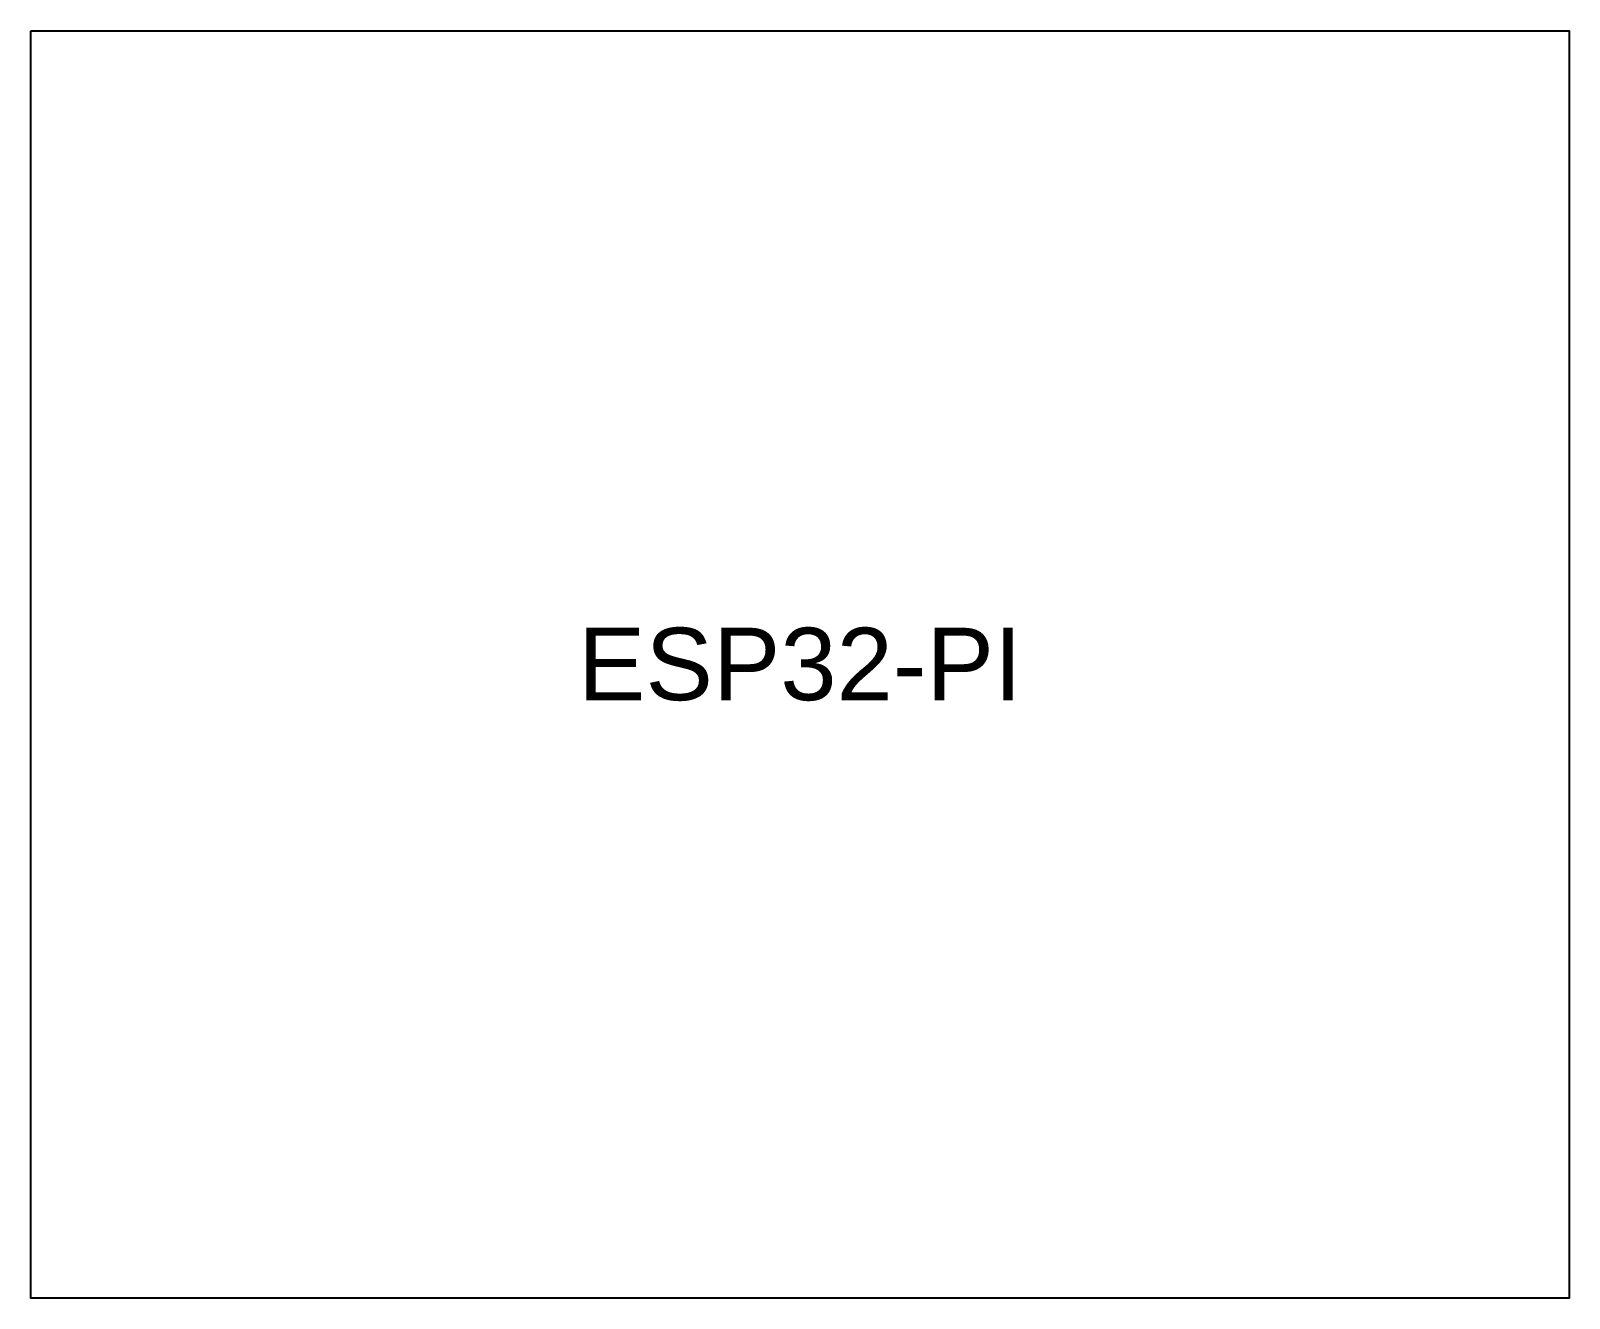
# Model space of a CAD drawing. Header units: inches. Extents: x 7.45 to 11.7, y 4.87 to 8.37.
import ezdxf

# ---------------------------------------------------------------- set-up
doc = ezdxf.new("R2010")
doc.units = ezdxf.units.IN
doc.header["$MEASUREMENT"] = 0
doc.layers.add('Device', color=4, linetype='Continuous')
doc.styles.get("Standard").update_dxf_attribs({"font": 'arial.ttf'})

# ---------------------------------------------------------------- blocks, each defined once
blk = doc.blocks.new('ESP32-PI')
at = {"layer": 'Device'}
blk.add_lwpolyline([(0, 0), (4.25, 0), (4.25, -3.5), (0, -3.5)], close=True, dxfattribs=at)
at = {"insert": (2.125, -1.75), "char_height": 0.2, "attachment_point": 5}
blk.add_mtext_dynamic_manual_height_columns('\\pxqc;ESP32-PI', width=4.25, gutter_width=1, heights=[0], dxfattribs=at)

msp = doc.modelspace()

# ---------------------------------------------------------------- block references
msp.add_blockref('ESP32-PI', (7.448, 8.3713))

doc.saveas('drawing.dxf')
